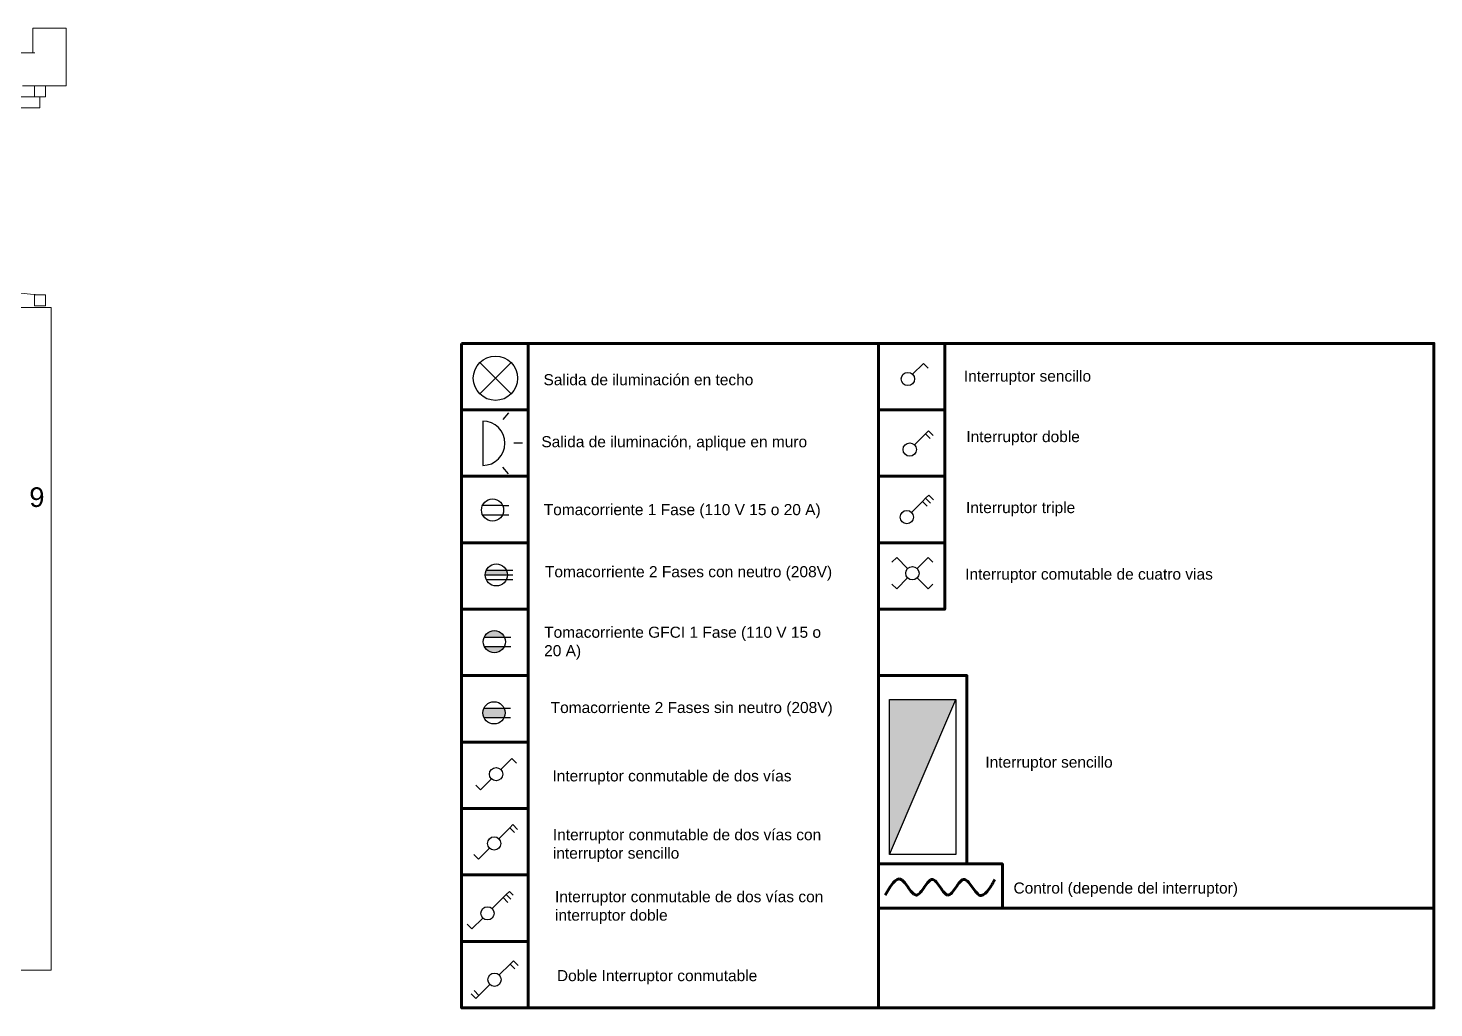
# Model space of a CAD drawing. Header units: metres. Extents: x -0.3 to 18.7, y -0.2 to 11.3.
# Drawn here: x 12.35 to 18.69, y 0.38 to 4.8 of the extents above; entities that cross this region are included whole.
import ezdxf

# ---------------------------------------------------------------- set-up
doc = ezdxf.new("R2010")
doc.units = ezdxf.units.M
doc.linetypes.add('ACAD_ISO02W100', pattern=[15, 12, -3])
doc.layers.add('arquitecturapasito', color=252, linetype='Continuous', lineweight=0)
for name, color, linetype in [('conexiones', 10, 'ACAD_ISO02W100'), ('Luminaria', 10, 'Continuous'), ('Tomacorrientes', 160, 'Continuous')]:
    doc.layers.add(name, color=color, linetype=linetype)
doc.styles.get("Standard").update_dxf_attribs({"font": 'arial.ttf'})

# ---------------------------------------------------------------- blocks, each defined once
blk = doc.blocks.new('PUERTA2')
for p, q in [((-0.1, 0.925), (-0.05, 0.925)), ((-0.0999, 0.025), (-0.1, 0.925)), ((-0.05, 0.925), (-0.0499, 0.025)), ((-0.05, 0.025), (-0.05, 0.925)), ((-1, 0.05), (-0.95, 0.05)), ((-1, 0), (-1, 0.05)), ((-0.95, 0), (-1, 0)), ((-0.95, 0.05), (-0.95, 0.025)), ((-0.95, 0.025), (-0.95, 0)), ((-0.0499, 0.025), (-0.0999, 0.025)), ((-0.05, 0.05), (0, 0.05)), ((-0.05, 0), (-0.05, 0.05)), ((0, 0), (-0.05, 0)), ((0, 0.05), (0, 0.025)), ((0, 0.025), (0, 0))]:
    blk.add_line(p, q)
blk.add_arc((-0.0106, -0.0108), 0.94, 95.45461, 177.81855)
blk = doc.blocks.new('Lampara')
at = {"layer": 'Luminaria'}
for q in [(12.0753, 10.0669), (12.2167, 10.0669), (12.0753, 9.9254), (12.2167, 9.9254)]:
    blk.add_line((12.146, 9.9962), q, dxfattribs=at)
blk.add_circle((12.146, 9.9962), 0.1, dxfattribs=at)
blk = doc.blocks.new('Tomacorriente')
at = {"layer": 'Tomacorrientes'}
for p, q in [((0.0453, 0.0211), (-0.0453, 0.0211)), ((0.0453, 0.0211), (0.0743, 0.0211)), ((-0.0453, -0.0211), (0.0453, -0.0211)), ((0.0453, -0.0211), (0.0743, -0.0211))]:
    blk.add_line(p, q, dxfattribs=at)
blk.add_circle((0, 0), 0.05, dxfattribs=at)
blk = doc.blocks.new('Tablero')
at = {"layer": 'Tomacorrientes', "linetype": 'ACAD_ISO02W100', "lineweight": 100}
h = blk.add_hatch(dxfattribs=at)
h.set_pattern_fill('ANGLE', color=256)
h.set_pattern_definition([(0, (0, 0), (0, 6.985), [5.08, -1.905]), (90, (0, 0), (-6.985, 4e-16), [5.08, -1.905])])
h.paths.add_polyline_path([(6.0927, 4.8474), (5.7927, 4.8474), (5.7927, 4.1474)])
at = {"layer": 'Tomacorrientes'}
h = blk.add_hatch(color=256, dxfattribs=at)
h.dxf.hatch_style = 1
h.paths.add_polyline_path([(6.0927, 4.8474), (5.7927, 4.8474), (5.7927, 4.1474)])
blk.add_line((5.7927, 4.1474), (6.0927, 4.8474), dxfattribs=at)
blk.add_lwpolyline([(6.0927, 4.1474), (5.7927, 4.1474), (5.7927, 4.8474), (6.0927, 4.8474)], close=True, dxfattribs=at)
blk = doc.blocks.new('Interruptor conmutable de cuatro vias')
at = {"layer": 'Luminaria'}
for p, q in [((-0.0707, 0.0707), (-0.0919, 0.0495)), ((-0.0707, 0.0707), (-0.0212, 0.0212)), ((0.0707, 0.0707), (0.0212, 0.0212)), ((0.0707, 0.0707), (0.0919, 0.0495)), ((-0.0707, -0.0707), (-0.0919, -0.0495)), ((-0.0212, -0.0212), (-0.0707, -0.0707)), ((0.0707, -0.0707), (0.0212, -0.0212)), ((0.0707, -0.0707), (0.0919, -0.0495))]:
    blk.add_line(p, q, dxfattribs=at)
blk.add_circle((0, 0), 0.03, dxfattribs=at)
blk = doc.blocks.new('Interruptor')
at = {"layer": 'Luminaria'}
for q in [(0.0212, 0.0212), (0.0919, 0.0495)]:
    blk.add_line((0.0707, 0.0707), q, dxfattribs=at)
blk.add_circle((0, 0), 0.03, dxfattribs=at)
blk = doc.blocks.new('Interruptor doble')
at = {"layer": 'Luminaria'}
for p, q in [((0.0707, 0.0707), (0.0212, 0.0212)), ((0.0707, 0.0707), (0.0849, 0.0849)), ((0.0707, 0.0707), (0.0919, 0.0495)), ((0.0849, 0.0849), (0.1061, 0.0636))]:
    blk.add_line(p, q, dxfattribs=at)
blk.add_circle((0, 0), 0.03, dxfattribs=at)
blk = doc.blocks.new('Interruptor triple')
at = {"layer": 'Luminaria'}
for p, q in [((12.2728, 9.4207), (12.2233, 9.3712)), ((12.2728, 9.4207), (12.2869, 9.4349)), ((12.2728, 9.4207), (12.294, 9.3995)), ((12.2869, 9.4349), (12.3011, 9.449)), ((12.2869, 9.4349), (12.3081, 9.4136)), ((12.3011, 9.449), (12.3223, 9.4278))]:
    blk.add_line(p, q, dxfattribs=at)
blk.add_circle((12.2021, 9.35), 0.03, dxfattribs=at)
blk = doc.blocks.new('Salida iluminacion. aplique muro')
at = {"layer": 'Luminaria'}
for p, q in [((0.1157, 0.1379), (0.09, 0.1072)), ((0, 0.1), (0, -0.1)), ((0.18, 0), (0.14, 0)), ((0.1157, -0.1379), (0.09, -0.1072))]:
    blk.add_line(p, q, dxfattribs=at)
blk.add_arc((0, 0), 0.1, 270, 90, dxfattribs=at)
blk = doc.blocks.new('Tomacorriente de dos fases con neutro (208V)')
at = {"layer": 'Tomacorrientes'}
h = blk.add_hatch(dxfattribs=at)
h.set_pattern_fill('ANGLE', color=256)
h.set_pattern_definition([(0, (-6.711, -3.14), (0, 6.985), [5.08, -1.905]), (90, (-6.711, -3.14), (-6.985, 4e-16), [5.08, -1.905])])
h.paths.add_polyline_path([(-0.0453, 0.0211, 0.109518), (-0.05, 0), (0.05, 0, 0.109518), (0.0453, 0.0211)])
at = {"layer": 'Tomacorrientes', "lineweight": 100}
h = blk.add_hatch(color=256, dxfattribs=at)
h.dxf.hatch_style = 1
h.paths.add_polyline_path([(0.0453, 0.0211), (-0.0453, 0.0211, 0.109518), (-0.05, 0), (0.05, 0, 0.109518)])
at = {"layer": 'Tomacorrientes'}
for p, q in [((-0.05, 0), (0.0751, 0)), ((-0.0453, 0.0211), (0.0743, 0.0211)), ((-0.0453, -0.0211), (0.0743, -0.0211))]:
    blk.add_line(p, q, dxfattribs=at)
blk.add_circle((0, 0), 0.05, dxfattribs=at)
blk = doc.blocks.new('Toma corriente CFGI 1 Fase')
at = {"layer": 'Tomacorrientes'}
h = blk.add_hatch(dxfattribs=at)
h.set_pattern_fill('ANGLE', color=256)
h.set_pattern_definition([(0, (-6.336, -3.4325), (0, 6.985), [5.08, -1.905]), (90, (-6.336, -3.4325), (-6.985, 4e-16), [5.08, -1.905])])
h.paths.add_polyline_path([(0.0453, 0.0211, 0.63707), (-0.0453, 0.0211)])
h.paths.add_polyline_path([(-0.0453, -0.0211, 0.63707), (0.0453, -0.0211)])
at = {"layer": 'Tomacorrientes', "lineweight": 40}
h = blk.add_hatch(color=256, dxfattribs=at)
h.dxf.hatch_style = 1
h.paths.add_polyline_path([(-0.0453, 0.0211), (0.0453, 0.0211, 0.63707)])
h.paths.add_polyline_path([(0.0453, -0.0211), (-0.0453, -0.0211, 0.63707)])
at = {"layer": 'Tomacorrientes'}
for p, q in [((-0.0453, 0.0211), (0.0743, 0.0211)), ((-0.0453, -0.0211), (0.0743, -0.0211))]:
    blk.add_line(p, q, dxfattribs=at)
blk.add_circle((0, 0), 0.05, dxfattribs=at)
blk = doc.blocks.new('Tomacorriente de dos fases sin neutro (208v)')
h = blk.add_hatch(color=256)
h.dxf.hatch_style = 1
h.paths.add_polyline_path([(0.05, 0, 0.109518), (0.0453, 0.0211), (-0.0453, 0.0211, 0.109518), (-0.05, 0, 0.109518), (-0.0453, -0.0211), (0.0453, -0.0211, 0.109518)], flags=17)
h.paths.add_polyline_path([(0.0453, 0.0211), (-0.0453, 0.0211, 0.109518), (-0.05, 0, 0.109518), (-0.0453, -0.0211), (0.0453, -0.0211, 0.109518), (0.05, 0, 0.109518)], flags=17)
at = {"layer": 'Tomacorrientes', "lineweight": 100}
h = blk.add_hatch(dxfattribs=at)
h.set_pattern_fill('ANGLE', color=256)
h.set_pattern_definition([(0, (-13.572, -2.378), (0, 6.985), [5.08, -1.905]), (90, (-13.572, -2.378), (-6.985, 4e-16), [5.08, -1.905])])
h.paths.add_polyline_path([(0.0453, -0.0211, 0.109518), (0.05, 0, 0.109518), (0.0453, 0.0211), (-0.0453, 0.0211, 0.109518), (-0.05, 0, 0.109518), (-0.0453, -0.0211)])
at = {"layer": 'Tomacorrientes'}
h = blk.add_hatch(color=256, dxfattribs=at)
h.dxf.hatch_style = 1
h.paths.add_polyline_path([(0.05, 0, 0.109518), (0.0453, 0.0211), (-0.0453, 0.0211, 0.109518), (-0.05, 0, 0.109518), (-0.0453, -0.0211), (0.0453, -0.0211, 0.109518)])
for p, q in [((-0.0453, 0.0211), (0.0743, 0.0211)), ((-0.0453, -0.0211), (0.0743, -0.0211))]:
    blk.add_line(p, q, dxfattribs=at)
blk.add_circle((0, 0), 0.05, dxfattribs=at)
blk = doc.blocks.new('conmutable')
at = {"layer": 'Luminaria'}
for p, q in [((12.2691, 8.7953), (12.2196, 8.7458)), ((12.2691, 8.7953), (12.2904, 8.774)), ((12.1772, 8.7033), (12.1277, 8.6538)), ((12.1277, 8.6538), (12.1065, 8.6751))]:
    blk.add_line(p, q, dxfattribs=at)
blk.add_circle((12.1984, 8.7245), 0.03, dxfattribs=at)
blk = doc.blocks.new('A$Cf8a7badf')
at = {"layer": 'Luminaria'}
blk.add_blockref('conmutable', (-12.1065, -8.6538), dxfattribs=at)
blk = doc.blocks.new('Conmutable con interruptor')
at = {"layer": 'Luminaria'}
for p, q in [((0.0707, 0.0707), (0.0212, 0.0212)), ((0.0707, 0.0707), (0.0849, 0.0849)), ((0.0707, 0.0707), (0.0919, 0.0495)), ((0.0849, 0.0849), (0.1061, 0.0636)), ((-0.0707, -0.0707), (-0.0919, -0.0495)), ((-0.0212, -0.0212), (-0.0707, -0.0707))]:
    blk.add_line(p, q, dxfattribs=at)
blk.add_circle((0, 0), 0.03, dxfattribs=at)
blk = doc.blocks.new('Conmutable con interruptor doble')
at = {"layer": 'Luminaria'}
for p, q in [((12.3156, 8.3722), (12.3298, 8.3864)), ((12.3298, 8.3864), (12.3439, 8.4005)), ((12.3298, 8.3864), (12.351, 8.3652)), ((12.3439, 8.4005), (12.3616, 8.3828)), ((12.3156, 8.3722), (12.2661, 8.3227)), ((12.3156, 8.3722), (12.3369, 8.351)), ((12.1742, 8.2308), (12.153, 8.252)), ((12.2237, 8.2803), (12.1742, 8.2308))]:
    blk.add_line(p, q, dxfattribs=at)
blk.add_circle((12.2449, 8.3015), 0.03, dxfattribs=at)
blk = doc.blocks.new('Interruptor con dos conmutables')
at = {"layer": 'Luminaria'}
for p, q in [((0.0707, 0.0707), (0.0212, 0.0212)), ((0.0707, 0.0707), (0.0849, 0.0849)), ((0.0707, 0.0707), (0.0919, 0.0495)), ((0.0849, 0.0849), (0.1061, 0.0636)), ((-0.0707, -0.0707), (-0.0919, -0.0495)), ((-0.0212, -0.0212), (-0.0707, -0.0707)), ((-0.0849, -0.0849), (-0.1061, -0.0636)), ((-0.0849, -0.0849), (-0.0707, -0.0707))]:
    blk.add_line(p, q, dxfattribs=at)
blk.add_circle((0, 0), 0.03, dxfattribs=at)

msp = doc.modelspace()

# ---------------------------------------------------------------- linework, layer by layer
at = {"lineweight": 100}
msp.add_lwpolyline([(14.6045, 3.3802), (16.1861, 3.3802), (16.1861, 0.3802), (14.6045, 0.3802)], close=True, dxfattribs=at)
at = {"layer": 'arquitecturapasito', "color": 252}
for p, q in [((12.3693, 4.8033), (12.5193, 4.8033)), ((12.3693, 4.8033), (12.3693, 4.6922)), ((12.5193, 4.8033), (12.5199, 4.5422)), ((12.3774, 4.6922), (11.8519, 4.6922)), ((12.5199, 4.5422), (12.322, 4.5422)), ((12.4519, 3.5422), (12.3019, 3.5422)), ((12.4519, 3.5422), (12.4519, 3.291)), ((12.4519, 3.291), (12.4519, 0.8422)), ((12.4519, 1), (12.4519, 0.55)), ((12.4519, 0.55), (12.3019, 0.55))]:
    msp.add_line(p, q, dxfattribs=at)
at = {"layer": 'arquitecturapasito', "color": 252, "ltscale": 0.05}
msp.add_line((12.4519, 3.291), (12.4519, 0.8422), dxfattribs=at)
at = {"layer": 'conexiones', "lineweight": 100}
msp.add_spline([(16.2175, 0.8896), (16.2883, 0.9604), (16.359, 0.8896), (16.4297, 0.9604), (16.5004, 0.8896), (16.5711, 0.9604), (16.6418, 0.8896), (16.7125, 0.9604)], degree=3, dxfattribs=at)
at = {"layer": 'Tomacorrientes', "lineweight": 100}
for points in [[(14.3045, 3.3802), (14.6045, 3.3802), (14.6045, 3.0802), (14.3045, 3.0802)], [(16.1861, 3.3802), (16.4861, 3.3802), (16.4861, 3.0802), (16.1861, 3.0802)], [(16.1861, 3.3802), (18.694, 3.3802), (18.694, 0.3802), (16.1861, 0.3802)], [(14.3045, 3.0802), (14.6045, 3.0802), (14.6045, 2.7802), (14.3045, 2.7802)], [(16.1861, 3.0802), (16.4861, 3.0802), (16.4861, 2.7802), (16.1861, 2.7802)], [(14.3045, 2.7802), (14.6045, 2.7802), (14.6045, 2.4802), (14.3045, 2.4802)], [(16.1861, 2.7802), (16.4861, 2.7802), (16.4861, 2.4802), (16.1861, 2.4802)], [(14.3049, 2.4802), (14.6049, 2.4802), (14.6049, 2.1802), (14.3049, 2.1802)], [(16.1861, 2.4802), (16.4861, 2.4802), (16.4861, 2.1802), (16.1861, 2.1802)], [(14.3049, 2.1802), (14.6049, 2.1802), (14.6049, 1.8802), (14.3049, 1.8802)], [(14.3049, 1.8802), (14.6049, 1.8802), (14.6049, 1.5802), (14.3049, 1.5802)], [(16.1861, 1.8802), (16.5861, 1.8802), (16.5861, 1.0302), (16.1861, 1.0302)], [(14.3049, 1.5802), (14.6049, 1.5802), (14.6049, 1.2802), (14.3049, 1.2802)], [(14.3049, 1.2802), (14.6049, 1.2802), (14.6049, 0.9802), (14.3049, 0.9802)], [(16.1861, 1.0302), (16.7461, 1.0302), (16.7461, 0.8302), (16.1861, 0.8302)], [(14.3049, 0.9802), (14.6049, 0.9802), (14.6049, 0.6802), (14.3049, 0.6802)], [(16.1861, 0.8302), (18.694, 0.8302), (18.694, 0.3802), (16.1861, 0.3802)], [(14.3049, 0.6802), (14.6049, 0.6802), (14.6049, 0.3802), (14.3049, 0.3802)]]:
    msp.add_lwpolyline(points, close=True, dxfattribs=at)

# ---------------------------------------------------------------- block references
at = {"layer": 'arquitecturapasito', "color": 252, "xscale": 0.99208225501161, "yscale": 0.99208225501161, "zscale": 0.99208225501161, "rotation": 90}
msp.add_blockref('PUERTA2', (12.4261, 4.5422), dxfattribs=at)
at = {"layer": 'Tomacorrientes', "lineweight": 100}
for name, p in [('Lampara', (2.3116, -6.7736)), ('Interruptor', (16.3194, 3.2193)), ('Salida iluminacion. aplique muro', (14.4002, 2.9292)), ('Interruptor doble', (16.3278, 2.9007)), ('Tomacorriente', (14.4443, 2.6277)), ('Interruptor triple', (4.1127, -6.7542)), ('Interruptor conmutable de cuatro vias', (16.3396, 2.3422)), ('Tomacorriente de dos fases con neutro (208V)', (14.4612, 2.3349)), ('Toma corriente CFGI 1 Fase', (14.4527, 2.0333)), ('Tomacorriente de dos fases sin neutro (208v)', (14.4512, 1.7122)), ('Tablero', (10.4434, -3.0746)), ('A$Cf8a7badf', (14.3683, 1.3647)), ('Conmutable con interruptor', (14.4516, 1.1226)), ('Conmutable con interruptor doble', (2.1766, -7.4944)), ('Interruptor con dos conmutables', (14.4534, 0.5075))]:
    msp.add_blockref(name, p, dxfattribs=at)

# ---------------------------------------------------------------- texts
at = {"color": 5}
msp.add_text('CT 9', height=0.08844, dxfattribs=at).set_placement((12.154, 2.6417))
at = {"layer": 'Tomacorrientes', "lineweight": 100, "char_height": 0.05, "attachment_point": 1}
for s, width, insert in [('Salida de iluminación en techo', 1.029279, (14.6744, 3.2412)), ('Interruptor sencillo', 0.620377, (16.5721, 3.2575)), ('Interruptor doble', 0.620377, (16.5833, 2.9842)), ('Salida de iluminación, aplique en muro', 1.236384, (14.6649, 2.9613)), ('Interruptor triple', 0.620377, (16.5819, 2.6639)), ('Tomacorriente 1 Fase (110 V 15 o 20 A)', 1.269886, (14.6756, 2.6547)), ('Tomacorriente 2 Fases con neutro (208V)', 1.331144, (14.6809, 2.3745)), ('Interruptor comutable de cuatro vias', 1.123174, (16.5781, 2.3635)), ('Tomacorriente GFCI 1 Fase (110 V 15 o 20 A)', 1.331144, (14.6774, 2.1012)), ('Tomacorriente 2 Fases sin neutro (208V)', 1.331144, (14.7067, 1.7613)), ('Interruptor sencillo', 0.620377, (16.6693, 1.5148)), ('\\pxt18;Interruptor conmutable de dos vías', 1.331144, (14.7147, 1.4527)), ('\\pxt18;Interruptor conmutable de dos vías con interruptor sencillo', 1.331144, (14.7168, 1.1872)), ('\\pxt18;Interruptor conmutable de dos vías con interruptor doble', 1.331144, (14.7264, 0.9073)), ('Control (depende del interruptor)', 1.052276, (16.7962, 0.9465)), ('\\pxt18;Doble Interruptor conmutable ', 1.331144, (14.7349, 0.5509))]:
    msp.add_mtext_dynamic_manual_height_columns(s, width=width, gutter_width=12.5, heights=[0], dxfattribs=dict(at, insert=insert))

doc.saveas('drawing.dxf')
